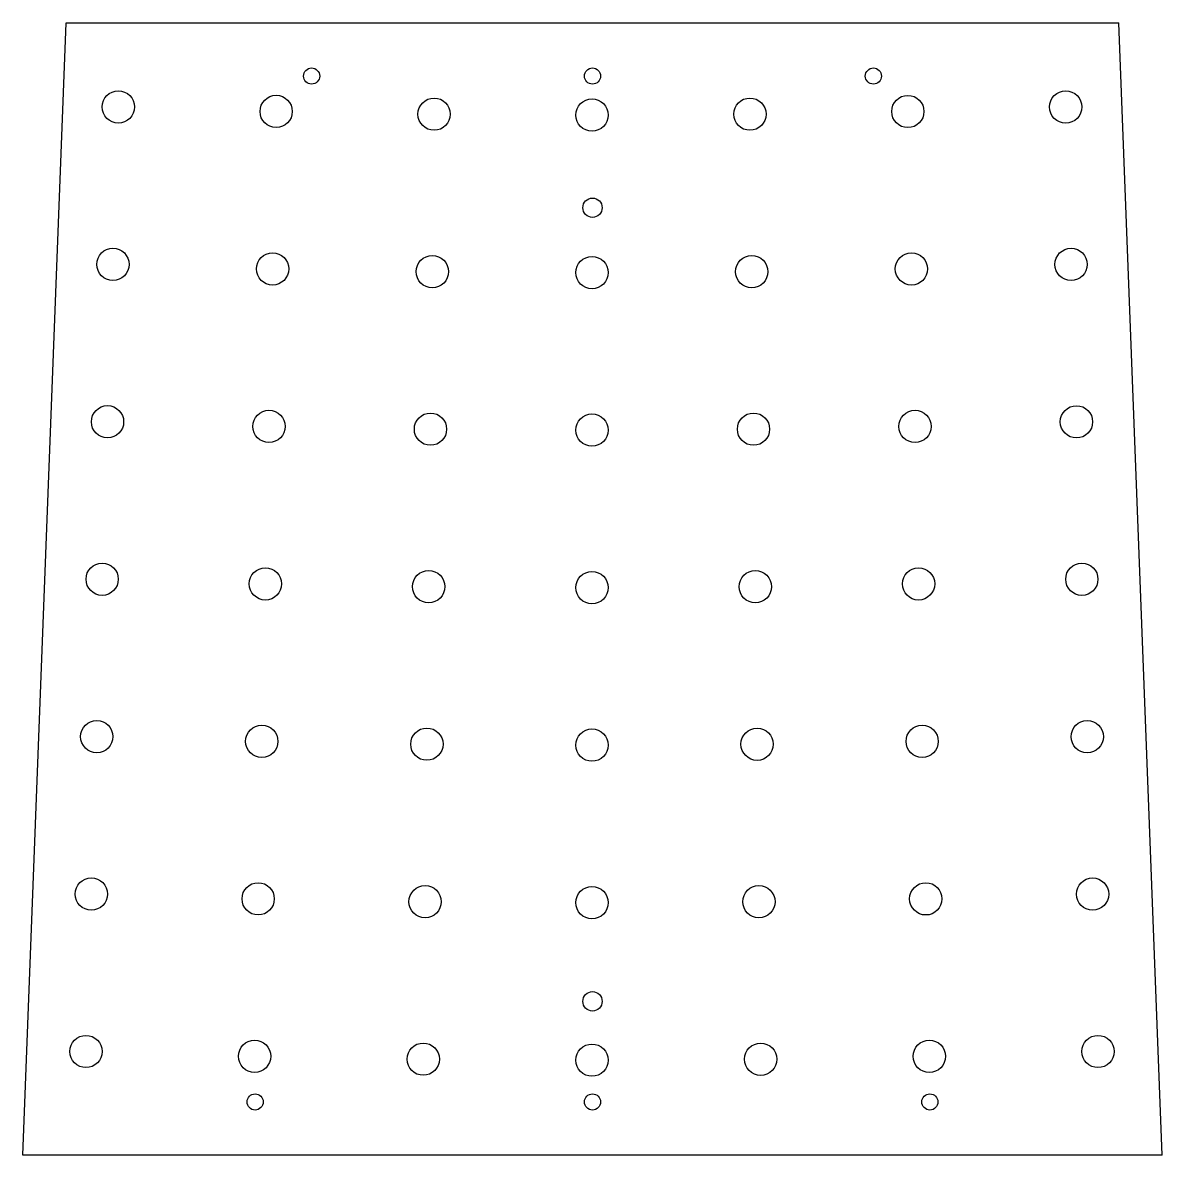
# Model space of a CAD drawing. Extents: x -22.1 to 22.1, y -21.2 to 22.6.
import ezdxf

# ---------------------------------------------------------------- set-up
doc = ezdxf.new("R2010")
doc.units = 0
doc.header["$MEASUREMENT"] = 0
doc.layers.add('VISIBLE', color=7, linetype='CONTINUOUS')

msp = doc.modelspace()

# ---------------------------------------------------------------- linework, layer by layer
at = {"layer": 'VISIBLE'}
for p, q in [((-22.058, -21.21), (-20.38, 22.645)), ((-20.38, 22.645), (20.38, 22.645)), ((22.058, -21.21), (20.38, 22.645)), ((22.058, -21.21), (-22.058, -21.21))]:
    msp.add_line(p, q, dxfattribs=at)
for centre, radius in [((-10.875, 20.582), 0.312), ((0, 20.582), 0.312), ((10.875, 20.582), 0.312), ((-18.359, 19.386), 0.625), ((18.321, 19.384), 0.625), ((-12.247, 19.211), 0.625), ((-6.133, 19.106), 0.625), ((-0.019, 19.071), 0.625), ((6.095, 19.106), 0.625), ((12.209, 19.21), 0.625), ((0, 15.484), 0.375), ((-18.568, 13.289), 0.625), ((-12.386, 13.113), 0.625), ((12.348, 13.112), 0.625), ((18.529, 13.288), 0.625), ((-6.203, 13.007), 0.625), ((-0.019, 12.971), 0.625), ((6.165, 13.006), 0.625), ((-18.777, 7.193), 0.625), ((-12.526, 7.014), 0.625), ((-6.273, 6.907), 0.625), ((6.234, 6.907), 0.625), ((12.487, 7.013), 0.625), ((18.738, 7.191), 0.625), ((-0.02, 6.871), 0.625), ((-18.985, 1.096), 0.625), ((-12.665, 0.916), 0.625), ((-6.343, 0.808), 0.625), ((-0.02, 0.771), 0.625), ((6.303, 0.807), 0.625), ((12.625, 0.915), 0.625), ((18.946, 1.095), 0.625), ((-19.194, -5), 0.625), ((19.154, -5.001), 0.625), ((-12.804, -5.182), 0.625), ((-6.413, -5.292), 0.625), ((-0.02, -5.329), 0.625), ((6.373, -5.293), 0.625), ((12.764, -5.183), 0.625), ((-19.403, -11.096), 0.625), ((19.363, -11.098), 0.625), ((-12.944, -11.281), 0.625), ((-6.482, -11.392), 0.625), ((-0.02, -11.429), 0.625), ((6.442, -11.392), 0.625), ((12.903, -11.282), 0.625), ((0, -15.251), 0.375), ((-19.612, -17.193), 0.625), ((-13.083, -17.379), 0.625), ((13.042, -17.38), 0.625), ((19.571, -17.194), 0.625), ((-6.552, -17.491), 0.625), ((-0.02, -17.529), 0.625), ((6.511, -17.492), 0.625), ((-13.063, -19.147), 0.312), ((0, -19.147), 0.312), ((13.063, -19.147), 0.312)]:
    msp.add_circle(centre, radius, dxfattribs=at)

doc.saveas('drawing.dxf')
